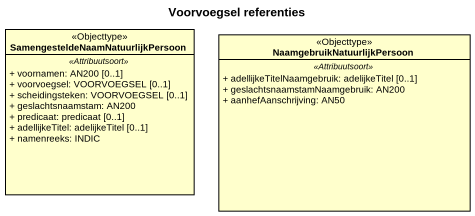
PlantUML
@startuml
title Voorvoegsel referenties
hide circle
hide empty members
skinparam classAttributeIconSize 0
class "SamengesteldeNaamNatuurlijkPersoon" as SamengesteldeNaamNatuurlijkP <<Objecttype>> {
  .. <<Attribuutsoort>> ..
  + voornamen: AN200 [0..1]
  + voorvoegsel: VOORVOEGSEL [0..1]
  + scheidingsteken: VOORVOEGSEL [0..1]
  + geslachtsnaamstam: AN200
  + predicaat: predicaat [0..1]
  + adellijkeTitel: adelijkeTitel [0..1]
  + namenreeks: INDIC
}
class NaamgebruikNatuurlijkPersoon <<Objecttype>> {
  .. <<Attribuutsoort>> ..
  + adellijkeTitelNaamgebruik: adelijkeTitel [0..1]
  + geslachtsnaamstamNaamgebruik: AN200
  + aanhefAanschrijving: AN50
}
@enduml
